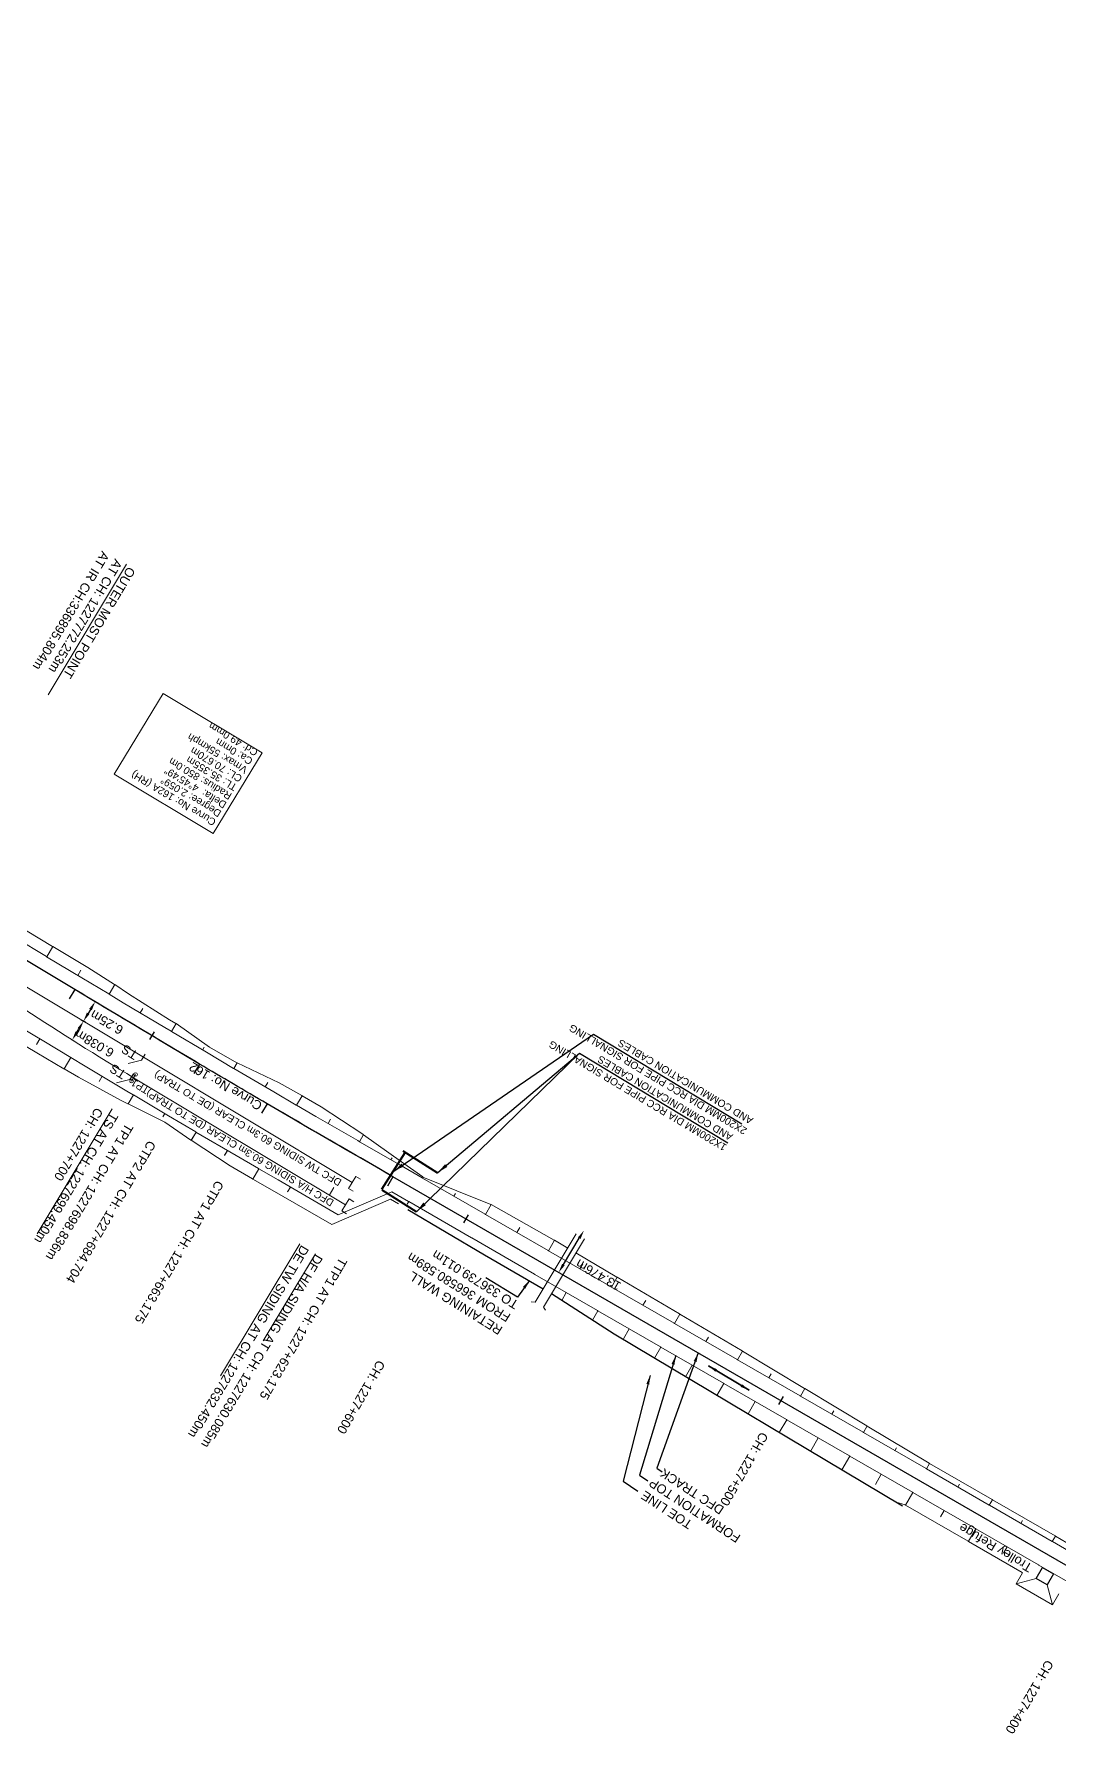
# Model space of a CAD drawing. Header units: metres. Extents: x 609381 to 616074, y 3398603 to 3402640.
# Drawn here: x 613947 to 614228.8, y 3399680.8 to 3400148.7 of the extents above; entities that cross this region are included whole.
import ezdxf
from ezdxf.enums import TextEntityAlignment as Align

# ---------------------------------------------------------------- set-up
doc = ezdxf.new("R2010")
doc.units = ezdxf.units.M
doc.header["$MEASUREMENT"] = 0
doc.layers.get('Defpoints').update_dxf_attribs({"lineweight": 0})
for name, color, linetype, lineweight in [('C-ALIG-LABL-DG', 1, 'Continuous', 25), ('C-ALIG-LABL-DG-MARK', 1, 'Continuous', 25), ('Cardinal_Leader', 10, 'Continuous', 0), ("NEW KHANNA CROSSING STN. SRJ's", 10, 'Continuous', 0), ('Proposed Curve_Details', 10, 'Continuous', 0), ('PROPOSED DFCC TOE LINE', 239, 'Continuous', 0), ('PROPOSED DFCC TRACK', 1, 'Continuous', 0), ('PROPOSED FORMATION LINE - PLAN', 187, 'Continuous', 0), ('PROPOSED RETAINING WALL', 154, 'Continuous', 30)]:
    doc.layers.add(name, color=color, linetype=linetype, lineweight=lineweight)
for name, color, linetype in [('DFCC LINE', 1, 'Continuous'), ('Dimension', 10, 'Continuous'), ('NEW KHANNA LOOP LINES', 1, 'Continuous'), ('Signalling cable pipes', 234, 'Continuous'), ('Trolley Refuse', 10, 'Continuous')]:
    doc.layers.add(name, color=color, linetype=linetype)
doc.styles.add('Arial', font='arial.ttf')
doc.styles.get("Standard").update_dxf_attribs({"font": 'arial.ttf'})
doc.styles.add('Style-Arial', font='arial.ttf')
doc.dimstyles.new('ISO-25', dxfattribs={"dimtxt": 2.5, "dimasz": 2.5, "dimexe": 1.25, "dimexo": 0.625, "dimtad": 1, "dimtxsty": 'Standard', "dimcen": 2.5, "dimadec": 0, "dimazin": 0, "dimtfac": 1, "dimtmove": 0, "dimatfit": 3, "dimfxl": 1, "dimarcsym": 0})
doc.dimstyles.get("Standard").update_dxf_attribs({"dimtxt": 2.5, "dimasz": 2.5, "dimexe": 0.18, "dimexo": 0.0625, "dimgap": 0.09, "dimtad": 0, "dimtih": 1, "dimtoh": 1, "dimdec": 3, "dimzin": 0, "dimdsep": 46, "dimtxsty": 'Standard', "dimcen": 0.09, "dimadec": 0, "dimazin": 0, "dimtfac": 1, "dimtdec": 3, "dimtofl": 0, "dimtmove": 0, "dimatfit": 3, "dimfxl": 1, "dimtolj": 1, "dimtzin": 0, "dimarcsym": 0})

# ---------------------------------------------------------------- blocks, each defined once
blk = doc.blocks.new('*D114')
at = {"layer": 'Defpoints', "color": 0, "transparency": 16777216}
for p in [(614098.18, 3399819.59), (614098.18, 3399819.59), (614091.25, 3399808.04)]:
    blk.add_point(p, dxfattribs=at)
at = {"layer": 'Dimension', "color": 0, "lineweight": -2, "transparency": 16777216}
blk.add_line((614092.53, 3399810.18), (614096.89, 3399817.45), dxfattribs=at)
at = {"layer": 'Dimension', "color": 0, "transparency": 16777216}
for points in [[(614096.54, 3399817.66), (614097.25, 3399817.23), (614098.18, 3399819.59)], [(614092.18, 3399810.39), (614092.89, 3399809.97), (614091.25, 3399808.04)]]:
    blk.add_solid(points, dxfattribs=at)
at = {"layer": 'Dimension', "color": 0, "lineweight": 0, "transparency": 16777216, "insert": (614102.14, 3399807.34), "char_height": 2.5, "attachment_point": 5, "rotation": 150, "style": 'Style-Arial'}
blk.add_mtext('\\A1;13.476m', dxfattribs=at)
blk = doc.blocks.new('TerminatorOpen_0.5')
at = {"color": 0, "linetype": 'ByBlock', "lineweight": -2}
for q in [(-1, 0.25), (-1, 0), (-1, -0.25)]:
    blk.add_line((0, 0), q, dxfattribs=at)
blk = doc.blocks.new('*D79')
at = {"layer": 'Defpoints', "color": 0, "transparency": 16777216}
for p in [(613962.95, 3399883), (613959.73, 3399877.64), (613960.56, 3399877.15)]:
    blk.add_point(p, dxfattribs=at)
at = {"layer": 'Dimension', "color": 0, "lineweight": -2, "transparency": 16777216}
for p, q in [((613963.05, 3399882.94), (613963.88, 3399882.44)), ((613959.84, 3399877.58), (613960.67, 3399877.08)), ((613962.49, 3399880.36), (613961.85, 3399879.29))]:
    blk.add_line(p, q, dxfattribs=at)
at = {"layer": 'Dimension', "color": 0, "transparency": 16777216}
for points in [[(613962.13, 3399880.58), (613962.85, 3399880.15), (613963.77, 3399882.51)], [(613961.49, 3399879.5), (613962.2, 3399879.08), (613960.56, 3399877.15)]]:
    blk.add_solid(points, dxfattribs=at)
at = {"layer": 'Dimension', "color": 0, "lineweight": 0, "transparency": 16777216, "insert": (613966.96, 3399876.84), "char_height": 2.5, "attachment_point": 5, "rotation": 150, "style": 'Style-Arial'}
blk.add_mtext('\\A1;6.25m', dxfattribs=at)
blk = doc.blocks.new('*D80')
at = {"layer": 'Defpoints', "color": 0, "transparency": 16777216}
for p in [(613960.56, 3399877.15), (613961.22, 3399876.75), (613958.12, 3399871.57)]:
    blk.add_point(p, dxfattribs=at)
at = {"layer": 'Dimension', "color": 0, "lineweight": -2, "transparency": 16777216}
for p, q in [((613961.12, 3399876.81), (613960.45, 3399877.21)), ((613958.74, 3399874.11), (613959.27, 3399875)), ((613958.01, 3399871.63), (613957.35, 3399872.03))]:
    blk.add_line(p, q, dxfattribs=at)
at = {"layer": 'Dimension', "color": 0, "transparency": 16777216}
for points in [[(613958.38, 3399874.32), (613959.1, 3399873.9), (613957.46, 3399871.97)], [(613958.92, 3399875.21), (613959.63, 3399874.79), (613960.56, 3399877.15)]]:
    blk.add_solid(points, dxfattribs=at)
at = {"layer": 'Dimension', "color": 0, "lineweight": 0, "transparency": 16777216, "insert": (613963.57, 3399871.06), "char_height": 2.5, "attachment_point": 5, "rotation": 150, "style": 'Style-Arial'}
blk.add_mtext('\\A1;6.038m', dxfattribs=at)
blk = doc.blocks.new('Tick Hor')
blk.add_lwpolyline([(-0.5, 0), (0.5, 0)])

msp = doc.modelspace()

# ---------------------------------------------------------------- linework, layer by layer
at = {"color": 1, "lineweight": 13}
msp.add_lwpolyline([(613996.2177, 3399928.7638), (613969.0211, 3399945.0918), (613982.4555, 3399967.3085), (614009.6522, 3399950.9805)], close=True, dxfattribs=at)
at = {"layer": 'C-ALIG-LABL-DG-MARK', "color": 1, "linetype": 'Continuous', "lineweight": 25}
for p, q in [((613958.1453, 3399885.8841), (613956.6011, 3399883.312)), ((613992.4775, 3399865.3585), (613990.9476, 3399862.7779)), ((614011.0295, 3399854.4351), (614009.5151, 3399851.8454)), ((614045.6334, 3399834.371), (614044.1334, 3399831.773))]:
    msp.add_line(p, q, dxfattribs=at)
at = {"layer": 'Cardinal_Leader', "linetype": 'Continuous', "lineweight": 13}
msp.add_line((613974.8793, 3399862.4836), (613973.7875, 3399860.6651), dxfattribs=at)
for centre in [(613973.7875, 3399860.6651), (613974.8793, 3399862.4836)]:
    msp.add_circle(centre, 0.5, dxfattribs=at)
at = {"layer": 'DFCC LINE', "lineweight": 30, "flags": 128}
for points in [[(614282.4954, 3399697.6189), (614045.6328, 3399834.3714), (614041.3027, 3399836.8715), (614036.9731, 3399839.3724), (614032.6444, 3399841.8747), (614028.3169, 3399844.3794), (614023.9912, 3399846.887), (614019.6677, 3399849.3984), (614015.3468, 3399851.9143), (614011.0289, 3399854.4354, -0.00149498), (613992.4781, 3399865.3582), (613988.1787, 3399867.9109), (613983.8825, 3399870.4687), (613979.589, 3399873.0311), (613975.2977, 3399875.5971), (613971.0082, 3399878.1662), (613966.72, 3399880.7374), (613962.4328, 3399883.3102), (613958.1459, 3399885.8837), (611491.7053, 3401366.6543)], [(614282.4949, 3399697.6191), (614045.6334, 3399834.371), (614044.5159, 3399835.0162), (614043.3985, 3399835.6614), (614042.2811, 3399836.3066), (614041.1637, 3399836.9518), (614040.0463, 3399837.5971), (614038.9289, 3399838.2425), (614037.8116, 3399838.8879), (614036.6944, 3399839.5334), (614035.5772, 3399840.179), (614034.4601, 3399840.8248), (614033.3431, 3399841.4707), (614032.2261, 3399842.1167), (614031.1092, 3399842.7628), (614029.9925, 3399843.4092), (614028.8758, 3399844.0557), (614027.7592, 3399844.7024), (614026.6428, 3399845.3493), (614025.5265, 3399845.9965), (614024.4103, 3399846.6438), (614023.2943, 3399847.2915), (614022.1784, 3399847.9393), (614021.0627, 3399848.5875), (614019.9471, 3399849.2359), (614018.8317, 3399849.8846), (614017.7165, 3399850.5337), (614016.6015, 3399851.183), (614015.4867, 3399851.8327), (614014.3721, 3399852.4828), (614013.2577, 3399853.1332), (614012.1435, 3399853.7839), (614011.0295, 3399854.4351, -0.00149507), (613992.4775, 3399865.3585), (613991.3677, 3399866.0167), (613990.2581, 3399866.6753), (613989.1487, 3399867.3343), (613988.0395, 3399867.9936), (613986.9306, 3399868.6533), (613985.8218, 3399869.3133), (613984.7133, 3399869.9736), (613983.6049, 3399870.6342), (613982.4967, 3399871.2952), (613981.3887, 3399871.9564), (613980.2808, 3399872.6178), (613979.1731, 3399873.2796), (613978.0655, 3399873.9415), (613976.9581, 3399874.6037), (613975.8508, 3399875.2662), (613974.7436, 3399875.9288), (613973.6365, 3399876.5916), (613972.5295, 3399877.2546), (613971.4227, 3399877.9178), (613970.3159, 3399878.5811), (613969.2092, 3399879.2445), (613968.1026, 3399879.9081), (613966.9961, 3399880.5718), (613965.8896, 3399881.2356), (613964.7832, 3399881.8995), (613963.6768, 3399882.5635), (613962.5704, 3399883.2275), (613961.4641, 3399883.8916), (613960.3578, 3399884.5557), (613959.2516, 3399885.2199), (613958.1453, 3399885.8841), (611491.7061, 3401366.6538)]]:
    msp.add_lwpolyline(points, format="xyb", dxfattribs=at)
at = {"layer": "NEW KHANNA CROSSING STN. SRJ's", "color": 10, "linetype": 'Continuous', "lineweight": 13, "flags": 128}
for points in [[(613972.4276, 3400002.9043), (613950.8394, 3399966.946)], [(613968.4793, 3399853.015), (613947.8545, 3399818.6614)], [(614020.0143, 3399815.8745), (613998.2481, 3399779.6197)], [(614009.9742, 3399789.1865), (614024.3389, 3399813.1131)]]:
    msp.add_lwpolyline(points, dxfattribs=at)
at = {"layer": 'NEW KHANNA LOOP LINES', "linetype": 'Continuous', "lineweight": 0}
msp.add_lwpolyline([(612933.5323, 3400493.7385), (613874.5298, 3399928.7942), (613977.0295, 3399867.2567)], dxfattribs=at)
msp.add_lwpolyline([(613974.3384, 3399861.5825, -0.02078826), (613915.3303, 3399900.4336)], format="xyb", dxfattribs=at)
at = {"layer": 'NEW KHANNA LOOP LINES', "linetype": 'Continuous', "lineweight": 0, "flags": 128}
for points in [[(613977.5066, 3399868.0514), (613976.5525, 3399866.462), (613972.8558, 3399865.539)], [(613974.2897, 3399862.6931), (613973.3355, 3399861.1038), (613969.6389, 3399860.1807)], [(614034.7663, 3399830.347), (614033.4803, 3399831.1191), (614035.463, 3399834.4216), (614036.7491, 3399833.6495)], [(614032.9211, 3399824.1649), (614031.635, 3399824.937), (614033.6178, 3399828.2396), (614034.9038, 3399827.4675)]]:
    msp.add_lwpolyline(points, dxfattribs=at)
at = {"layer": 'PROPOSED DFCC TOE LINE', "lineweight": 0}
for p, q in [((614222.5371, 3399723.8642), (614217.017, 3399722.3851)), ((614225.5682, 3399722.1142), (614227.0473, 3399716.5941))]:
    msp.add_line(p, q, dxfattribs=at)
at = {"layer": 'PROPOSED DFCC TOE LINE', "lineweight": 0, "flags": 128}
for points in [[(613934.9521, 3399907.9554), (613952.0419, 3399897.7399), (613952.1193, 3399897.6935), (613961.7704, 3399891.9209), (613969.0858, 3399887.2769), (613969.1608, 3399887.2266), (613972.9675, 3399884.6756), (613984.2277, 3399877.5495), (613985.9547, 3399876.5504), (613986.0234, 3399876.5021), (613995.2435, 3399870.023), (614002.7554, 3399865.7305), (614002.8279, 3399865.6945), (614014.414, 3399860.2241), (614020.5909, 3399856.6741), (614020.6625, 3399856.6334), (614025.958, 3399853.5933), (614037.087, 3399846.2289), (614037.4913, 3399845.9903), (614037.5978, 3399845.9275), (614048.0096, 3399838.4881), (614053.8341, 3399834.3038), (614053.9196, 3399834.2785), (614072.5703, 3399826.7558), (614072.6516, 3399826.718), (614090.0004, 3399816.9457), (614090.0815, 3399816.8977), (614093.7174, 3399814.7489)], [(614047.191, 3399826.8611), (614045.0024, 3399828.1743), (614028.8628, 3399821.1972), (614012.4206, 3399830.6338), (614007.1362, 3399833.7275), (614007.065, 3399833.7694), (614000.9074, 3399837.4015), (613990.1552, 3399844.3822), (613990.0889, 3399844.4292), (613982.923, 3399849.3616), (613972.8126, 3399854.407), (613972.7373, 3399854.4447), (613970.9443, 3399855.3429), (613959.2054, 3399861.7174), (613955.24, 3399864.0134), (613955.1619, 3399864.0587), (613947.7086, 3399868.4803), (613938.0561, 3399874.2506), (613937.9788, 3399874.297), (613922.7459, 3399883.4758)], [(614095.9934, 3399813.4039), (614107.2193, 3399806.7696), (614107.3028, 3399806.7204), (614124.4508, 3399796.6155), (614124.5366, 3399796.5649), (614141.6821, 3399786.461), (614141.7695, 3399786.409), (614158.8099, 3399776.1273), (614158.9, 3399776.0737), (614175.965, 3399765.8408), (614176.0616, 3399765.7828), (614193.1194, 3399755.553), (614193.2184, 3399755.4935), (614210.4426, 3399745.5577), (614210.5485, 3399745.4967), (614227.7735, 3399735.5757), (614227.8815, 3399735.5135), (614245.0009, 3399725.4144)], [(614218.7106, 3399725.4524), (614203.9428, 3399734.0552), (614203.8367, 3399734.116), (614186.5855, 3399744.005), (614186.4898, 3399744.0702), (614184.0088, 3399744.7993)], [(614228.8055, 3399719.6394), (614227.0473, 3399716.5941), (614217.017, 3399722.3851), (614218.7595, 3399725.4032)], [(614218.7595, 3399725.4032), (614218.7012, 3399725.4367)]]:
    msp.add_lwpolyline(points, dxfattribs=at)
at = {"layer": 'PROPOSED DFCC TOE LINE', "linetype": 'Continuous', "lineweight": 0, "flags": 128}
for points in [[(613950.4408, 3399894.8835), (613952.1256, 3399897.6897)], [(613959.0142, 3399889.7363), (613959.8608, 3399891.1465)], [(613967.587, 3399884.5904), (613969.1662, 3399887.223)], [(613976.1625, 3399879.4533), (613976.8571, 3399880.6139)], [(613984.7395, 3399874.3238), (613986.034, 3399876.4947)], [(613948.5518, 3399872.2906), (613947.5988, 3399870.7032)], [(613948.5521, 3399872.2904), (613947.5992, 3399870.7029)], [(613993.3266, 3399869.2167), (613993.7773, 3399869.9766)], [(613957.1261, 3399867.1438), (613955.2452, 3399864.0104)], [(613957.128, 3399867.1426), (613955.2492, 3399864.0081)], [(614001.9243, 3399864.13), (614002.8424, 3399865.6877)], [(613965.7066, 3399862.0038), (613964.8436, 3399860.5641)], [(613965.7108, 3399862.0013), (613964.8498, 3399860.5606)], [(614010.5395, 3399859.0715), (614011.2238, 3399860.2394)], [(613974.2931, 3399856.8686), (613972.8198, 3399854.4034)], [(613974.2995, 3399856.8647), (613972.8317, 3399854.3975)], [(614019.1648, 3399854.0298), (614020.677, 3399856.625)], [(613982.8943, 3399851.753), (613982.3491, 3399850.8366)], [(613982.9032, 3399851.7477), (613982.3609, 3399850.8302)], [(614027.8063, 3399849.0125), (614028.5099, 3399850.2258)], [(613991.5098, 3399846.6558), (613990.1628, 3399844.3773)], [(613991.5184, 3399846.6507), (613990.1771, 3399844.368)], [(614036.4555, 3399844.0028), (614037.576, 3399845.9403)], [(614000.1417, 3399841.5874), (613999.3573, 3399840.2523)], [(614000.1496, 3399841.5828), (613999.3682, 3399840.2455)], [(614008.7829, 3399836.5364), (614007.1402, 3399833.7252)], [(614008.791, 3399836.5317), (614007.1553, 3399833.7163)], [(614045.113, 3399839.0022), (614045.431, 3399839.5528)], [(614017.439, 3399831.5106), (614016.667, 3399830.1818)], [(614017.4441, 3399831.5076), (614016.6744, 3399830.1778)], [(614029.3897, 3399831.3642), (614028.1303, 3399829.1886)], [(614029.3926, 3399831.3625), (614028.1355, 3399829.1864)], [(614053.7726, 3399834.002), (614053.9298, 3399834.2744)], [(614050.0226, 3399827.5068), (614049.6152, 3399826.8012)], [(614050.0225, 3399827.5068), (614049.6152, 3399826.8013)], [(614062.4328, 3399829.002), (614062.8643, 3399829.7493)], [(614071.0931, 3399824.002), (614072.6588, 3399826.714)], [(614079.7533, 3399819.002), (614080.5627, 3399820.404)], [(614088.4136, 3399814.002), (614090.0844, 3399816.896)], [(614097.0738, 3399809.002), (614097.8838, 3399810.405)], [(614093.3239, 3399802.5068), (614092.0794, 3399800.3513)], [(614105.7341, 3399804.002), (614107.3034, 3399806.7201)], [(614114.3944, 3399799.002), (614115.1567, 3399800.3225)], [(614101.9841, 3399797.5068), (614100.4951, 3399794.9277)], [(614123.0546, 3399794.002), (614124.5349, 3399796.5659)], [(614110.6444, 3399792.5068), (614109.0488, 3399789.7432)], [(614131.7149, 3399789.002), (614132.4327, 3399790.2454)], [(614119.3046, 3399787.5069), (614117.5508, 3399784.4691)], [(614140.3751, 3399784.0021), (614141.766, 3399786.4111)], [(614127.9649, 3399782.5069), (614126.1379, 3399779.3425)], [(614149.0354, 3399779.0021), (614149.6826, 3399780.123)], [(614136.6251, 3399777.5069), (614134.7251, 3399774.2159)], [(614157.6956, 3399774.0021), (614158.8938, 3399776.0774)], [(614145.2854, 3399772.5069), (614143.3123, 3399769.0893)], [(614166.3559, 3399769.0021), (614166.9136, 3399769.968)], [(614153.9456, 3399767.5069), (614151.8995, 3399763.9628)], [(614175.0162, 3399764.0021), (614176.0487, 3399765.7905)], [(614162.6059, 3399762.5069), (614160.4468, 3399758.7672)], [(614171.2662, 3399757.5069), (614169.0738, 3399753.7096)], [(614183.6764, 3399759.0021), (614184.1512, 3399759.8244)], [(614179.9264, 3399752.5069), (614178.3203, 3399749.7251)], [(614192.3367, 3399754.0021), (614193.2031, 3399755.5027)], [(614188.5867, 3399747.5069), (614186.5707, 3399744.0151)], [(614200.9969, 3399749.0021), (614201.431, 3399749.7539)], [(614197.2469, 3399742.5069), (614196.2463, 3399740.7738)], [(614209.6572, 3399744.0021), (614210.5272, 3399745.509)], [(614205.9072, 3399737.5069), (614203.9214, 3399734.0674)], [(614218.3174, 3399739.0021), (614218.755, 3399739.7601)], [(614214.5674, 3399732.5069), (614213.5649, 3399730.7704)], [(614226.9777, 3399734.0021), (614227.8581, 3399735.527)]]:
    msp.add_lwpolyline(points, dxfattribs=at)
at = {"layer": 'PROPOSED DFCC TRACK', "linetype": 'Continuous', "flags": 128}
for points in [[(614096.0649, 3399818.6503), (614084.7461, 3399799.8397), (614083.6981, 3399799.9371)], [(614098.3451, 3399817.3122), (614087.0264, 3399798.5017), (614087.6336, 3399797.642)]]:
    msp.add_lwpolyline(points, dxfattribs=at)
at = {"layer": 'PROPOSED FORMATION LINE - PLAN', "lineweight": 0, "flags": 128}
for points in [[(614244.2137, 3399724.0509), (614227.0011, 3399733.9886), (614226.8932, 3399734.0509), (614209.6785, 3399743.9898), (614209.5727, 3399744.0509), (614192.3522, 3399753.9931), (614192.2522, 3399754.0509), (614175.0292, 3399763.9946), (614174.9316, 3399764.0509), (614157.7019, 3399773.9984), (614157.6111, 3399774.0509), (614140.3786, 3399784), (614140.2906, 3399784.0509), (614123.0564, 3399794.001), (614122.9701, 3399794.0508), (614105.7336, 3399804.0024), (614105.6496, 3399804.0508), (614088.4106, 3399814.0037), (614088.3291, 3399814.0508), (614071.0859, 3399824.0062), (614071.0086, 3399824.0508), (614053.7631, 3399834.0074), (614053.688, 3399834.0508), (614047.5078, 3399837.619), (614036.4777, 3399843.9899), (614036.3706, 3399844.0518), (614035.9642, 3399844.2868), (614024.4328, 3399850.9666), (614019.151, 3399854.0378), (614019.0798, 3399854.0793), (614012.9219, 3399857.6726), (614001.9104, 3399864.1382), (614001.8407, 3399864.1792), (613994.3904, 3399868.584), (613984.7282, 3399874.3306), (613984.6562, 3399874.3735), (613982.9422, 3399875.3963), (613971.5069, 3399882.2393), (613967.5812, 3399884.5939), (613967.5038, 3399884.6403), (613960.0761, 3399889.0988), (613950.4345, 3399894.8873), (613950.3572, 3399894.9337), (613933.2871, 3399905.1821)], [(614240.4637, 3399717.5557), (614223.2511, 3399727.4934), (614223.1432, 3399727.5557), (614205.9285, 3399737.4946), (614205.8227, 3399737.5557), (614188.6022, 3399747.498), (614188.5022, 3399747.5557), (614171.2792, 3399757.4994), (614171.1816, 3399757.5557), (614153.9519, 3399767.5033), (614153.8611, 3399767.5557), (614136.6287, 3399777.5048), (614136.5406, 3399777.5557), (614119.3064, 3399787.5058), (614119.2201, 3399787.5556), (614101.9836, 3399797.5072), (614101.8996, 3399797.5556), (614084.6606, 3399807.5085), (614084.5791, 3399807.5556), (614067.3359, 3399817.511), (614067.2586, 3399817.5556), (614050.0131, 3399827.5123), (614049.938, 3399827.5556), (614045.362, 3399830.1976), (614045.362, 3399830.1976), (614030.6107, 3399823.8642), (614014.0647, 3399833.4653), (614008.7747, 3399836.5412), (614008.7033, 3399836.5827), (614002.5338, 3399840.1828), (613991.4993, 3399846.6619), (613991.4295, 3399846.7031), (613983.9636, 3399851.117), (613974.2841, 3399856.8739), (613974.212, 3399856.9169), (613972.4955, 3399857.9412), (613961.0483, 3399864.7913), (613957.1203, 3399867.1473), (613957.0429, 3399867.1937), (613949.6135, 3399871.6532), (613939.9719, 3399877.4417)]]:
    msp.add_lwpolyline(points, dxfattribs=at)
at = {"layer": 'PROPOSED RETAINING WALL', "flags": 128}
for points in [[(614049.7726, 3399825.3121), (614070.7991, 3399812.8463), (614086.9586, 3399803.5166)], [(614185.7903, 3399743.7298), (614106.4561, 3399791.0926), (614089.235, 3399802.1721)]]:
    msp.add_lwpolyline(points, dxfattribs=at)
at = {"layer": 'Signalling cable pipes', "lineweight": 30}
for points in [[(614042.5026, 3399830.9389), (614048.9021, 3399841.0545)], [(614042.6716, 3399830.832), (614049.0711, 3399840.9476)], [(614048.3934, 3399841.3764), (614057.8783, 3399835.3759)], [(614048.4969, 3399841.5475), (614058.0269, 3399835.5185)], [(614042.5681, 3399830.6608), (614052.053, 3399824.6603)], [(614042.6716, 3399830.832), (614052.2016, 3399824.803)]]:
    msp.add_lwpolyline(points, dxfattribs=at)
at = {"layer": 'Trolley Refuse'}
msp.add_lwpolyline([(614224.2871, 3399726.8953), (614227.3182, 3399725.1453), (614225.5682, 3399722.1142), (614222.5371, 3399723.8642)], close=True, dxfattribs=at)

# ---------------------------------------------------------------- block references
at = {"layer": 'C-ALIG-LABL-DG', "color": 1, "linetype": 'Continuous', "lineweight": 25}
for p, xscale, yscale, zscale, rotation in [((613979.3342, 3399873.1833), 2.500000000000002, 2.500000000000002, 2.500000000000002, 239.1421771213363), ((614065.7033, 3399822.7837), 2.5, 2.5, 2.5, 240.0000318109898), ((614152.3059, 3399772.7837), 2.5, 2.5, 2.5, 240.0000318109898)]:
    msp.add_blockref('Tick Hor', p, dxfattribs=dict(at, xscale=xscale, yscale=yscale, zscale=zscale, rotation=rotation))

# ---------------------------------------------------------------- texts
at = {"layer": "NEW KHANNA CROSSING STN. SRJ's", "linetype": 'Continuous', "lineweight": 13, "char_height": 2.5, "attachment_point": 4, "rotation": 239.020762, "line_spacing_factor": 0.648, "style": 'Style-Arial'}
for s, insert, width in [('\\pxsm1;OUTER MOST POINT\\PAT CH: 1227772.253m \\P{\\C7;AT IR CH:336895.804m}', (613970.2894, 3400003.9013), 96.534974), ('\\pxsm1;TS AT CH: 1227699.450m ', (613969.1491, 3399851.6408), 46.919944), ('\\pxsm1;DE TW SIDING AT CH: 1227632.450m ', (614021.5988, 3399815.1058), 83.934658), ('\\pxsm1;DE H/A SIDING AT CH: 1227630.085m ', (614025.4028, 3399812.6645), 62.809394)]:
    msp.add_mtext(s, dxfattribs=dict(at, insert=insert, width=width))
at = {"layer": "NEW KHANNA CROSSING STN. SRJ's", "linetype": 'Continuous', "lineweight": 13, "char_height": 2.5, "attachment_point": 4, "rotation": 148, "line_spacing_factor": 0.60036, "style": 'Style-Arial'}
for insert in [(613975.1371, 3399867.4809), (613971.9202, 3399862.1226)]:
    msp.add_mtext('TS', dxfattribs=dict(at, insert=insert))
at = {"layer": 'NEW KHANNA LOOP LINES', "linetype": 'Continuous', "lineweight": 0, "style": 'Arial'}
msp.add_text('TP1', height=2, rotation=149.137675, dxfattribs=at).set_placement((613978.7937, 3399858.7095, 18.4048))
at = {"layer": 'Proposed Curve_Details', "color": 1, "style": 'Style-Arial'}
msp.add_text('Curve No: 162', height=2.5, rotation=149.510399, dxfattribs=at).set_placement((614009.9783, 3399854.6011))
at = {"layer": 'Proposed Curve_Details', "lineweight": 0, "insert": (614008.7897, 3399951.6861), "char_height": 2, "attachment_point": 7, "rotation": 148.957134, "line_spacing_factor": 0.84, "style": 'Style-Arial'}
msp.add_mtext('Curve No: {\\fArial|b0|i0|c0|p34;162A (RH)}\\P{\\fArial|b0|i0|c0|p34;Degree: 2.059°\\PDelta:  4°45\'49"\\PRadius: 850.}0m\\PTL: 35.355m\\PCL: 70.670m\\PVmax: 55kmph\\PCa: 0mm\\PCd: 49.0mm', dxfattribs=at)
at = {"layer": 'PROPOSED DFCC TOE LINE', "lineweight": 0}
msp.add_text('TOE LINE', height=2.5, rotation=146.744466, dxfattribs=at).set_placement((614114.9651, 3399748.1099), align=Align.RIGHT)
at = {"layer": 'PROPOSED DFCC TRACK', "color": 10, "linetype": 'Continuous', "lineweight": -3, "ltscale": 5}
msp.add_text('DFC TRACK', height=2.5, rotation=146.968472, dxfattribs=at).set_placement((614120.211, 3399754.2688), align=Align.RIGHT)
at = {"layer": 'PROPOSED FORMATION LINE - PLAN', "lineweight": 0}
msp.add_text('FORMATION TOP', height=2.5, rotation=146.744466, dxfattribs=at).set_placement((614117.1394, 3399751.5619), align=Align.RIGHT)
at = {"layer": 'PROPOSED RETAINING WALL', "insert": (614072.5121, 3399787.1838), "char_height": 2.5, "width": 37.559316, "attachment_point": 1, "rotation": 148}
msp.add_mtext('\\PRETAINING WALL \\PFROM 366580.589m TO 336739.011m ', dxfattribs=at)
at = {"layer": 'Signalling cable pipes', "char_height": 2, "width": 56.741563, "attachment_point": 1, "rotation": 149.137675, "style": 'Style-Arial'}
for s, insert in [('2X200MM DIA RCC PIPE FOR SIGNALLING AND COMMUNICATION CABLES', (614142.1874, 3399845.8228)), ('1X200MM DIA RCC PIPE FOR SIGNALLING AND COMMUNICATION CABLES', (614136.6064, 3399841.3129))]:
    msp.add_mtext(s, dxfattribs=dict(at, insert=insert))
at = {"layer": 'Trolley Refuse'}
msp.add_text('Trolley Refuge', height=2.5, rotation=149.17669, dxfattribs=at).set_placement((614221.7341, 3399727.5466))

# ---------------------------------------------------------------- dimensions: what is measured, and where the dimension line sits
at = {"layer": 'Dimension', "color": 10, "lineweight": 0}
for base, p1, p2, angle, picture, middle in [((613960.5591, 3399877.1461), (613962.9467, 3399883.0022), (613959.7317, 3399877.6425), 239.04232, '*D79', (613966.956, 3399876.8387)), ((613960.5587, 3399877.1455), (613958.122, 3399871.5671), (613961.2246, 3399876.7466), 59.077948, '*D80', (613963.5736, 3399871.0574)), ((614098.179, 3399819.5921), (614091.2472, 3399808.0359), (614098.179, 3399819.5921), 59.043103, '*D114', (614102.1358, 3399807.3416))]:
    dim = msp.add_linear_dim(base=base, p1=p1, p2=p2, angle=angle, dimstyle='Standard', override={"dimexe": 0.125, "dimexo": 0.125, "dimgap": 0.125, "dimtad": 1, "dimtih": 0, "dimtoh": 0, "dimzin": 11, "dimpost": 'm', "dimtxsty": 'Style-Arial', "dimsah": 1, "dimadec": 4, "dimazin": 3, "dimtmove": 2, "dimldrblk": 'TerminatorOpen_0.5', "dimfrac": 2, "dimtzin": 11}, dxfattribs=at)
    dim.commit()
    dim.dimension.update_dxf_attribs({"geometry": picture, "text_midpoint": middle, "dimtype": 129, "text_rotation": 150})

# ---------------------------------------------------------------- leaders
at = {"layer": 'PROPOSED DFCC TOE LINE', "lineweight": 0}
msp.add_leader([(614116.3702, 3399779.7019), (614108.941, 3399750.638), (614113.0289, 3399747.8727)], dimstyle='ISO-25', override={"dimtxt": 3, "dimasz": 2.5, "dimgap": 0.625, "dimtad": 0, "dimdec": 3, "dimzin": 2, "dimtdec": 3}, dxfattribs=at)
at = {"layer": 'PROPOSED DFCC TRACK', "color": 10, "linetype": 'Continuous', "lineweight": -3, "ltscale": 5}
msp.add_leader([(614129.6044, 3399785.8904), (614118.2265, 3399754.1727), (614119.6552, 3399753.2035)], dimstyle='ISO-25', override={"dimtxt": 3, "dimasz": 2.5, "dimgap": 0.625, "dimtad": 0, "dimdec": 3, "dimzin": 2, "dimtdec": 3}, dxfattribs=at)
at = {"layer": 'PROPOSED DFCC TRACK', "linetype": 'Continuous', "lineweight": 0}
for points in [[(614132.4084, 3399782.3596), (614143.5967, 3399775.638)], [(614143.5967, 3399775.638), (614132.4084, 3399782.3596)]]:
    msp.add_leader(points, dimstyle='ISO-25', override={"dimtxt": 3, "dimasz": 2.5, "dimtad": 0, "dimdec": 3, "dimzin": 2, "dimtdec": 3}, dxfattribs=at)
at = {"layer": 'PROPOSED FORMATION LINE - PLAN', "lineweight": 0}
msp.add_leader([(614123.4041, 3399785.14), (614113.4505, 3399752.2819), (614115.7874, 3399750.6878)], dimstyle='ISO-25', override={"dimtxt": 3, "dimasz": 2.5, "dimgap": 0.625, "dimtad": 0, "dimdec": 3, "dimzin": 2, "dimtdec": 3}, dxfattribs=at)
at = {"layer": 'PROPOSED RETAINING WALL', "linetype": 'Continuous', "lineweight": 0, "ltscale": 5}
msp.add_leader([(614083.2087, 3399805.8155), (614079.8767, 3399801.259), (614071.2415, 3399806.5563)], dimstyle='ISO-25', override={"dimtxt": 3, "dimtad": 0, "dimdec": 3, "dimzin": 2, "dimtdec": 3}, dxfattribs=at)
at = {"layer": 'Signalling cable pipes', "lineweight": 13}
for points in [[(614045.8714, 3399835.8898), (614100.8023, 3399873.5871), (614141.6368, 3399848.929)], [(614052.2016, 3399824.803), (614096.9412, 3399868.3248), (614137.7758, 3399843.6667)], [(614058.0269, 3399835.5185), (614096.9412, 3399868.3248), (614137.7758, 3399843.6667)]]:
    msp.add_leader(points, dimstyle='Standard', override={"dimasz": 3, "dimgap": 0.25}, dxfattribs=at)

# ---------------------------------------------------------------- next in the draw order: texts
at = {"layer": 'C-ALIG-LABL-DG', "color": 1, "linetype": 'Continuous', "lineweight": 25, "char_height": 2.5, "style": 'Arial', "bg_fill": 3, "box_fill_scale": 1.04, "bg_fill_color": 256, "bg_fill_true_color": 13158600, "bg_fill_transparency": 0}
for s, insert, width, attachment_point, rotation in [('CTP1 AT CH: 1227+663.175', (613975.5787, 3399794.3125), 44.879894, 6, 239.681722), ('TTP1 AT CH: 1227+623.175', (614009.9283, 3399773.3606), 44.580201, 6, 240.000032), ('CH: 1227+500', (614147.8988, 3399763.7434), 22.502814, 4, 240.000032), ('CH: 1227+400', (614226.3584, 3399701.0465), 22.502814, 4, 240.000032)]:
    msp.add_mtext(s, dxfattribs=dict(at, insert=insert, width=width, attachment_point=attachment_point, rotation=rotation))

# ---------------------------------------------------------------- next in the draw order: texts
for s, insert, width, attachment_point, rotation in [('CTP2 AT CH: 1227+684.704', (613956.6923, 3399805.4329), 44.850614, 6, 239.339076), ('CH: 1227+600', (614042.5387, 3399783.521), 22.502814, 4, 240.000032)]:
    msp.add_mtext(s, dxfattribs=dict(at, insert=insert, width=width, attachment_point=attachment_point, rotation=rotation))

# ---------------------------------------------------------------- next in the draw order: linework, layer by layer
at = {"layer": 'NEW KHANNA LOOP LINES', "linetype": 'Continuous', "lineweight": 0}
msp.add_lwpolyline([(613977.029, 3399867.2571), (614034.4717, 3399832.7703)], dxfattribs=at)
msp.add_lwpolyline([(613973.812, 3399861.8988, 0.00018059), (613974.3384, 3399861.5825), (614032.6264, 3399826.5883)], format="xyb", dxfattribs=at)

# ---------------------------------------------------------------- next in the draw order: texts
at = {"layer": 'C-ALIG-LABL-DG', "color": 1, "linetype": 'Continuous', "lineweight": 25, "insert": (613965.002, 3399852.9767), "char_height": 2.5, "width": 22.502814, "attachment_point": 4, "rotation": 239.142177, "style": 'Arial', "bg_fill": 3, "box_fill_scale": 1.04, "bg_fill_color": 256, "bg_fill_true_color": 13158600, "bg_fill_transparency": 0}
msp.add_mtext('CH: 1227+700', dxfattribs=at)
at = {"layer": 'NEW KHANNA LOOP LINES', "linetype": 'Continuous', "lineweight": 13, "char_height": 2, "attachment_point": 4, "line_spacing_factor": 0.60036, "style": 'Style-Arial'}
for s, insert, width, rotation in [('DFC TW SIDING 60.3m CLEAR (DE TO TRAP)', (614031.3903, 3399832.7886), 65.158089, 149.405887), (' DFC H/A SIDING 60.3m CLEAR (DE TO TRAP)', (614029.9259, 3399826.7995), 64.904435, 149.020766)]:
    msp.add_mtext(s, dxfattribs=dict(at, insert=insert, width=width, rotation=rotation))

# ---------------------------------------------------------------- next in the draw order: texts
at = {"layer": 'C-ALIG-LABL-DG', "color": 1, "style": 'Arial'}
msp.add_text('TP1 AT CH: 1227698.836m', height=2.5, rotation=239.020766, dxfattribs=at).set_placement((613972.2548, 3399849.2616))

doc.saveas('drawing.dxf')
